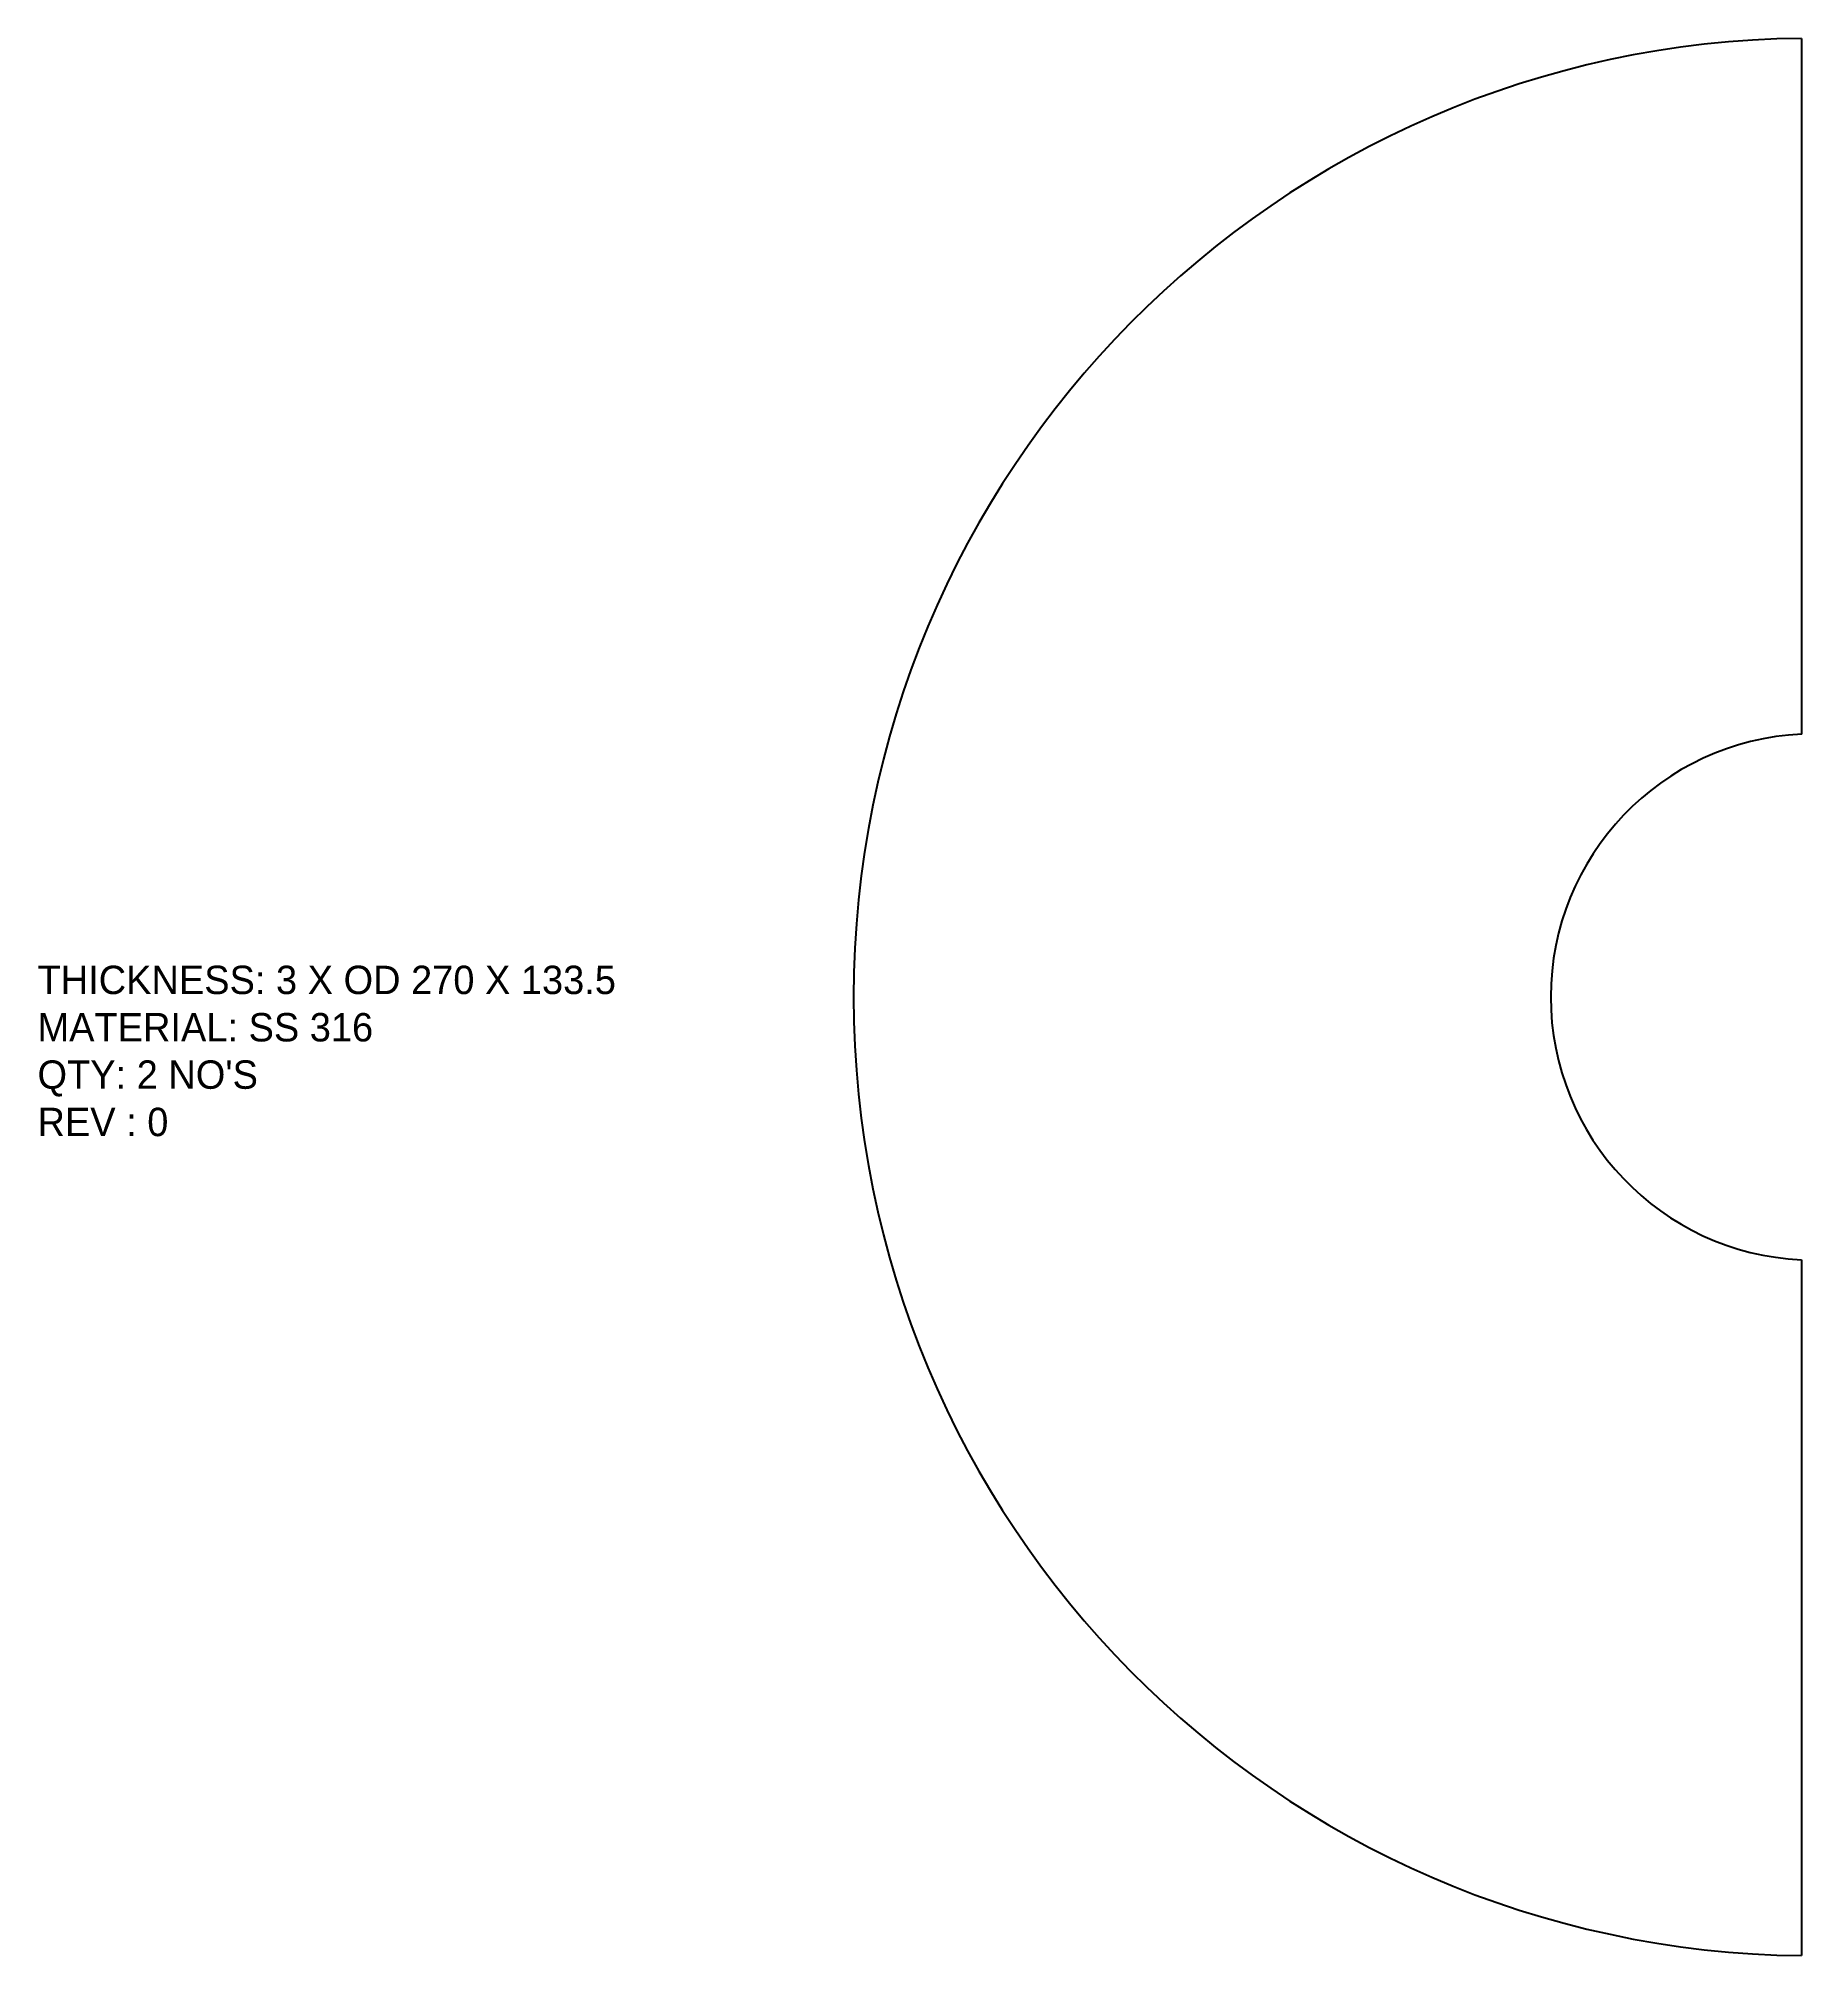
# Model space of a CAD drawing. Header units: inches. Extents: x 2373 to 2621, y -333 to -63.
import ezdxf

# ---------------------------------------------------------------- set-up
doc = ezdxf.new("R2010")
doc.units = ezdxf.units.IN
doc.header["$MEASUREMENT"] = 0
doc.layers.add('LaserCutting', color=3, linetype='Continuous')

msp = doc.modelspace()

# ---------------------------------------------------------------- linework, layer by layer
at = {"layer": 'LaserCutting'}
for p, q in [((2620.89, -62.95), (2620.89, -160.93)), ((2620.89, -234.95), (2620.89, -332.93))]:
    msp.add_line(p, q, dxfattribs=at)
for centre, radius, start, end in [((2622.39, -197.94), 135, 90.6366, 269.3634), ((2622.62, -197.94), 37.05, 92.6462, 267.289)]:
    msp.add_arc(centre, radius, start, end, dxfattribs=at)

# ---------------------------------------------------------------- texts
at = {"layer": 'LaserCutting', "insert": (2372.46, -193.53), "char_height": 4, "width": 174.5146, "attachment_point": 1}
msp.add_mtext("{\\fCentury Gothic|b0|i0|c0|p18;THICKNESS: 3 X OD 270 X 133.5\\PMATERIAL: SS 316\\PQTY: 2 NO'S\\PREV : 0}", dxfattribs=at)

doc.saveas('drawing.dxf')
